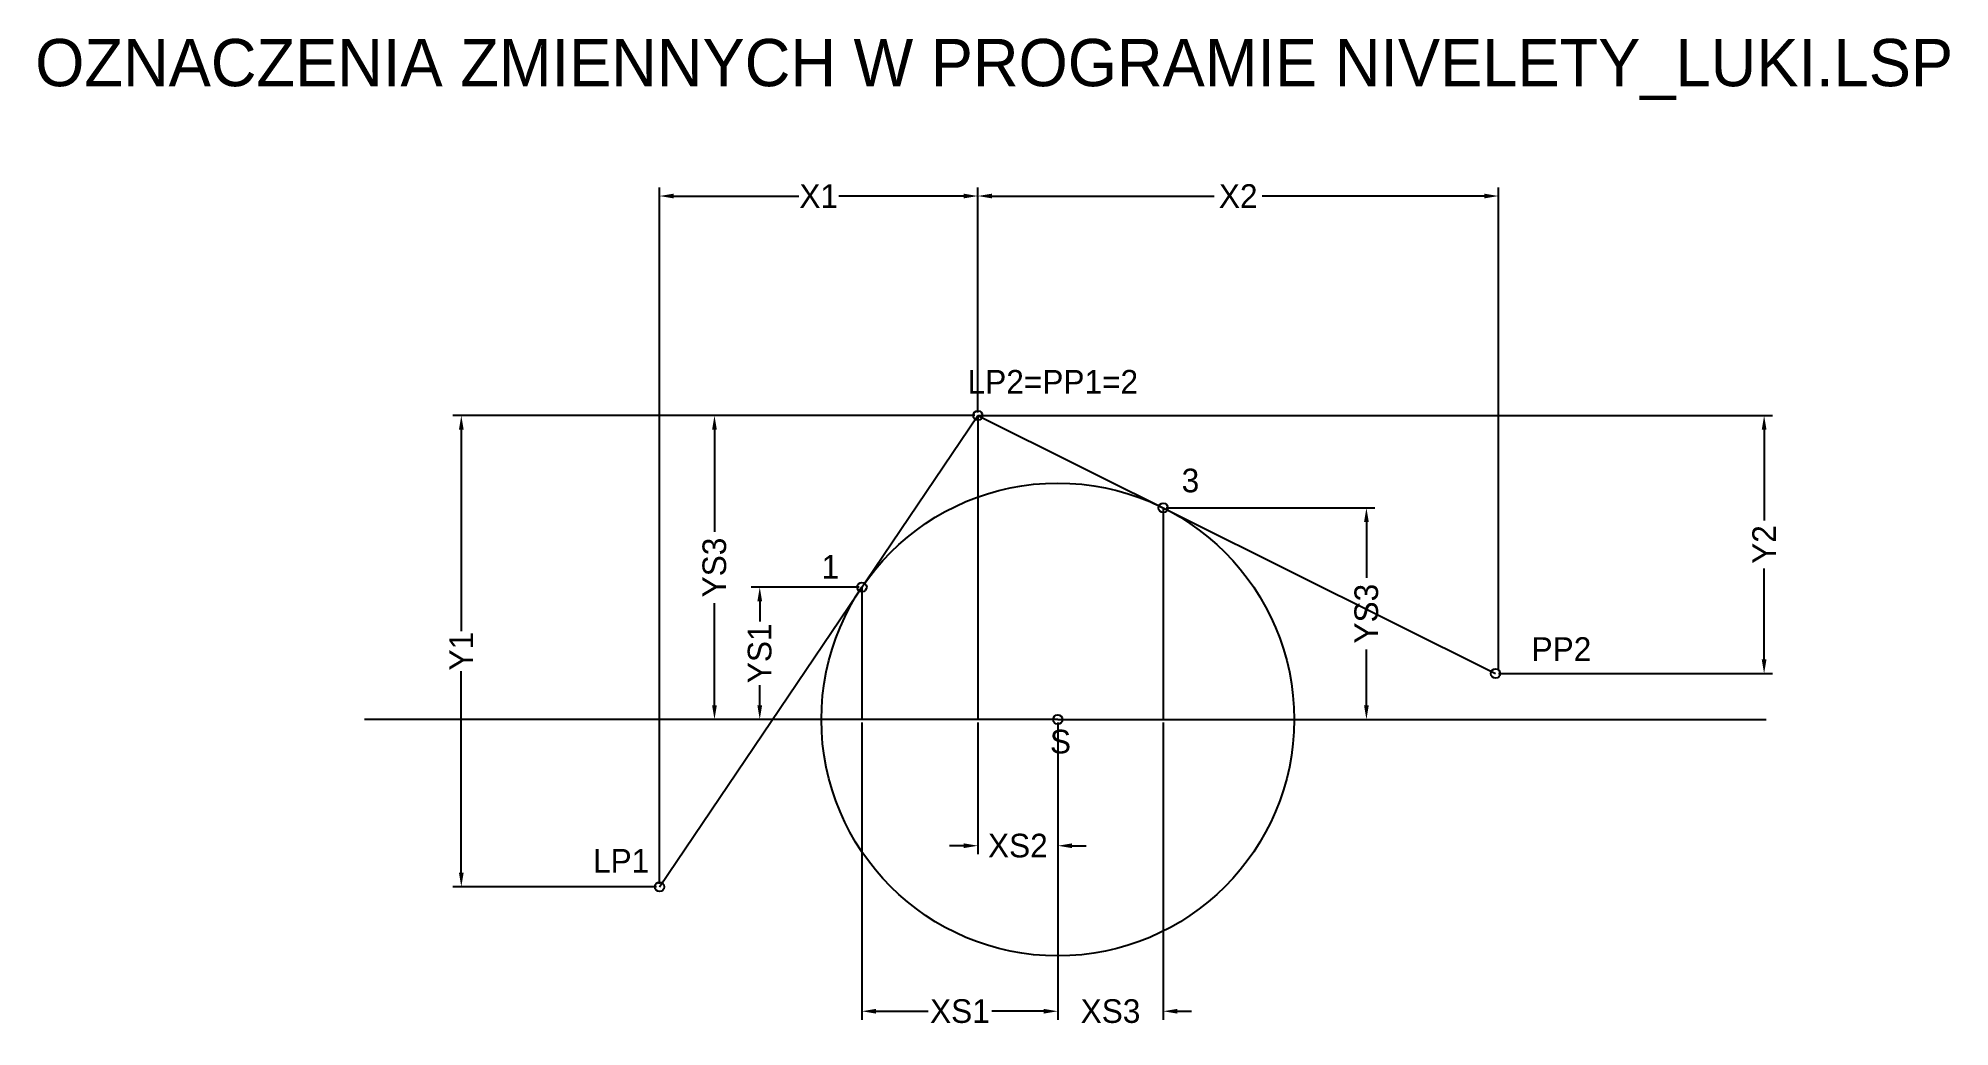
# Model space of a CAD drawing. Extents: x -12.6 to 27.8, y -5.8 to 15.1.
import ezdxf

# ---------------------------------------------------------------- set-up
doc = ezdxf.new("R2010")
doc.units = 0
doc.header["$MEASUREMENT"] = 0
doc.layers.get('0').update_dxf_attribs({"linetype": 'CONTINUOUS'})
doc.layers.get('DEFPOINTS').update_dxf_attribs({"linetype": 'CONTINUOUS'})
doc.dimstyles.new('STANDARD$0', dxfattribs={"dimtxt": 0.5, "dimasz": 0.3, "dimexe": 0.18, "dimexo": 0.0625, "dimgap": 0.09, "dimtad": 0, "dimdec": 4, "dimzin": 0, "dimtxsty": 'STANDARD', "dimcen": 0.09, "dimazin": 3, "dimtfac": 1, "dimtdec": 4, "dimtofl": 0, "dimtmove": 0, "dimatfit": 3, "dimtolj": 1, "dimtzin": 0})

# ---------------------------------------------------------------- blocks, each defined once
blk = doc.blocks.new('*D1')
at = {"color": 0, "linetype": 'BYBLOCK'}
for p, q in [((7.219, 7.098), (-3.826, 7.098)), ((-3.646, 6.798), (-3.646, 2.538)), ((-3.646, -2.569), (-3.646, 1.691)), ((0.484, -2.869), (-3.826, -2.869))]:
    blk.add_line(p, q, dxfattribs=at)
for points in [[(-3.696, 6.798), (-3.596, 6.798), (-3.646, 7.098)], [(-3.696, -2.569), (-3.596, -2.569), (-3.646, -2.869)]]:
    blk.add_solid(points, dxfattribs=at)
at = {"layer": 'DEFPOINTS', "color": 0, "linetype": 'BYBLOCK'}
for p in [(7.282, 7.098), (-3.646, -2.869), (0.547, -2.869)]:
    blk.add_point(p, dxfattribs=at)
at = {"color": 0, "linetype": 'BYBLOCK', "insert": (-3.646, 2.114), "char_height": 0.5, "attachment_point": 5, "rotation": 90}
blk.add_mtext('\\A1;Y1', dxfattribs=at)
blk = doc.blocks.new('*D2')
at = {"color": 0, "linetype": 'BYBLOCK'}
for p, q in [((7.282, 7.098), (24.093, 7.098)), ((23.913, 6.798), (23.913, 4.876)), ((23.913, 1.941), (23.913, 3.863)), ((18.294, 1.641), (24.093, 1.641))]:
    blk.add_line(p, q, dxfattribs=at)
for points in [[(23.863, 6.798), (23.963, 6.798), (23.913, 7.098)], [(23.863, 1.941), (23.963, 1.941), (23.913, 1.641)]]:
    blk.add_solid(points, dxfattribs=at)
at = {"layer": 'DEFPOINTS', "color": 0, "linetype": 'BYBLOCK'}
for p in [(7.219, 7.098), (18.232, 1.641), (23.913, 1.641)]:
    blk.add_point(p, dxfattribs=at)
at = {"color": 0, "linetype": 'BYBLOCK', "insert": (23.913, 4.37), "char_height": 0.5, "attachment_point": 5, "rotation": 90}
blk.add_mtext('\\A1;Y2', dxfattribs=at)
blk = doc.blocks.new('*D3')
at = {"color": 0, "linetype": 'BYBLOCK'}
for p, q in [((0.547, -2.807), (0.547, 11.919)), ((0.847, 11.739), (3.491, 11.739)), ((6.982, 11.739), (4.338, 11.739)), ((7.282, 7.16), (7.282, 11.919))]:
    blk.add_line(p, q, dxfattribs=at)
for points in [[(0.847, 11.789), (0.847, 11.689), (0.547, 11.739)], [(6.982, 11.789), (6.982, 11.689), (7.282, 11.739)]]:
    blk.add_solid(points, dxfattribs=at)
at = {"layer": 'DEFPOINTS', "color": 0, "linetype": 'BYBLOCK'}
for p in [(7.282, 11.739), (7.282, 7.098), (0.547, -2.869)]:
    blk.add_point(p, dxfattribs=at)
at = {"color": 0, "linetype": 'BYBLOCK', "insert": (3.914, 11.739), "char_height": 0.5, "attachment_point": 5}
blk.add_mtext('\\A1;X1', dxfattribs=at)
blk = doc.blocks.new('*D4')
at = {"color": 0, "linetype": 'BYBLOCK'}
for p, q in [((7.282, 7.16), (7.282, 11.919)), ((7.582, 11.739), (12.281, 11.739)), ((17.994, 11.739), (13.295, 11.739)), ((18.294, 1.704), (18.294, 11.919))]:
    blk.add_line(p, q, dxfattribs=at)
for points in [[(7.582, 11.789), (7.582, 11.689), (7.282, 11.739)], [(17.994, 11.789), (17.994, 11.689), (18.294, 11.739)]]:
    blk.add_solid(points, dxfattribs=at)
at = {"layer": 'DEFPOINTS', "color": 0, "linetype": 'BYBLOCK'}
for p in [(18.294, 11.739), (7.282, 7.098), (18.294, 1.641)]:
    blk.add_point(p, dxfattribs=at)
at = {"color": 0, "linetype": 'BYBLOCK', "insert": (12.788, 11.739), "char_height": 0.5, "attachment_point": 5}
blk.add_mtext('\\A1;X2', dxfattribs=at)
blk = doc.blocks.new('*D5')
at = {"color": 0, "linetype": 'BYBLOCK'}
for p, q in [((8.972, 0.607), (8.972, -5.68)), ((11.202, 0.607), (11.202, -5.68)), ((8.672, -5.5), (8.372, -5.5)), ((11.502, -5.5), (11.802, -5.5))]:
    blk.add_line(p, q, dxfattribs=at)
for points in [[(8.672, -5.45), (8.672, -5.55), (8.972, -5.5)], [(11.502, -5.45), (11.502, -5.55), (11.202, -5.5)]]:
    blk.add_solid(points, dxfattribs=at)
at = {"layer": 'DEFPOINTS', "color": 0, "linetype": 'BYBLOCK'}
for p in [(8.972, 0.669), (11.202, 0.669), (11.202, -5.5)]:
    blk.add_point(p, dxfattribs=at)
at = {"color": 0, "linetype": 'BYBLOCK', "insert": (10.087, -5.5), "char_height": 0.5, "attachment_point": 5}
blk.add_mtext('\\A1;XS3', dxfattribs=at)
blk = doc.blocks.new('*D6')
at = {"color": 0, "linetype": 'BYBLOCK'}
for p, q in [((7.282, 0.607), (7.282, -2.18)), ((8.972, 0.544), (8.972, -2.18)), ((6.982, -2), (6.682, -2)), ((9.272, -2), (9.572, -2))]:
    blk.add_line(p, q, dxfattribs=at)
for points in [[(6.982, -1.95), (6.982, -2.05), (7.282, -2)], [(9.272, -1.95), (9.272, -2.05), (8.972, -2)]]:
    blk.add_solid(points, dxfattribs=at)
at = {"layer": 'DEFPOINTS', "color": 0, "linetype": 'BYBLOCK'}
for p in [(7.282, 0.669), (8.972, 0.607), (7.282, -2)]:
    blk.add_point(p, dxfattribs=at)
at = {"color": 0, "linetype": 'BYBLOCK', "insert": (8.127, -2), "char_height": 0.5, "attachment_point": 5}
blk.add_mtext('\\A1;XS2', dxfattribs=at)
blk = doc.blocks.new('*D7')
at = {"color": 0, "linetype": 'BYBLOCK'}
for p, q in [((4.829, 0.607), (4.829, -5.68)), ((8.972, 0.482), (8.972, -5.68)), ((5.129, -5.5), (6.227, -5.5)), ((8.672, -5.5), (7.574, -5.5))]:
    blk.add_line(p, q, dxfattribs=at)
for points in [[(5.129, -5.45), (5.129, -5.55), (4.829, -5.5)], [(8.672, -5.45), (8.672, -5.55), (8.972, -5.5)]]:
    blk.add_solid(points, dxfattribs=at)
at = {"layer": 'DEFPOINTS', "color": 0, "linetype": 'BYBLOCK'}
for p in [(4.829, 0.669), (8.972, 0.544), (4.829, -5.5)]:
    blk.add_point(p, dxfattribs=at)
at = {"color": 0, "linetype": 'BYBLOCK', "insert": (6.901, -5.5), "char_height": 0.5, "attachment_point": 5}
blk.add_mtext('\\A1;XS1', dxfattribs=at)
blk = doc.blocks.new('*D8')
at = {"color": 0, "linetype": 'BYBLOCK'}
for p, q in [((11.265, 5.144), (15.68, 5.144)), ((15.5, 4.844), (15.5, 3.663)), ((15.5, 0.969), (15.5, 2.15)), ((11.265, 0.669), (15.68, 0.669))]:
    blk.add_line(p, q, dxfattribs=at)
for points in [[(15.45, 4.844), (15.55, 4.844), (15.5, 5.144)], [(15.45, 0.969), (15.55, 0.969), (15.5, 0.669)]]:
    blk.add_solid(points, dxfattribs=at)
at = {"layer": 'DEFPOINTS', "color": 0, "linetype": 'BYBLOCK'}
for p in [(11.202, 5.144), (11.202, 0.669), (15.5, 0.669)]:
    blk.add_point(p, dxfattribs=at)
at = {"color": 0, "linetype": 'BYBLOCK', "insert": (15.5, 2.907), "char_height": 0.5, "attachment_point": 5, "rotation": 90}
blk.add_mtext('\\A1;YS3', dxfattribs=at)
blk = doc.blocks.new('*D9')
at = {"color": 0, "linetype": 'BYBLOCK'}
for p, q in [((4.767, 3.469), (2.487, 3.469)), ((2.667, 3.169), (2.667, 2.742)), ((2.667, 0.969), (2.667, 1.395)), ((4.767, 0.669), (2.487, 0.669))]:
    blk.add_line(p, q, dxfattribs=at)
for points in [[(2.617, 3.169), (2.717, 3.169), (2.667, 3.469)], [(2.617, 0.969), (2.717, 0.969), (2.667, 0.669)]]:
    blk.add_solid(points, dxfattribs=at)
at = {"layer": 'DEFPOINTS', "color": 0, "linetype": 'BYBLOCK'}
for p in [(2.667, 3.469), (4.829, 3.469), (4.829, 0.669)]:
    blk.add_point(p, dxfattribs=at)
at = {"color": 0, "linetype": 'BYBLOCK', "insert": (2.667, 2.069), "char_height": 0.5, "attachment_point": 5, "rotation": 90}
blk.add_mtext('\\A1;YS1', dxfattribs=at)
blk = doc.blocks.new('*D10')
at = {"color": 0, "linetype": 'BYBLOCK'}
for p, q in [((7.157, 7.098), (1.529, 7.098)), ((1.709, 6.798), (1.709, 4.64)), ((1.709, 0.969), (1.709, 3.127)), ((4.767, 0.669), (1.529, 0.669))]:
    blk.add_line(p, q, dxfattribs=at)
for points in [[(1.659, 6.798), (1.759, 6.798), (1.709, 7.098)], [(1.659, 0.969), (1.759, 0.969), (1.709, 0.669)]]:
    blk.add_solid(points, dxfattribs=at)
at = {"layer": 'DEFPOINTS', "color": 0, "linetype": 'BYBLOCK'}
for p in [(1.709, 7.098), (7.219, 7.098), (4.829, 0.669)]:
    blk.add_point(p, dxfattribs=at)
at = {"color": 0, "linetype": 'BYBLOCK', "insert": (1.709, 3.883), "char_height": 0.5, "attachment_point": 5, "rotation": 90}
blk.add_mtext('\\A1;YS3', dxfattribs=at)

msp = doc.modelspace()

# ---------------------------------------------------------------- linework, layer by layer
for p, q in [((0.54684, -2.8691), (7.28179, 7.09783)), ((7.28179, 7.09783), (18.23169, 1.6413))]:
    msp.add_line(p, q)
at = {"color": 4}
for p, q in [((7.28179, 7.09783), (7.28179, 0.66906)), ((11.20223, 5.1442), (11.20223, 0.66906)), ((4.82935, 3.4685), (4.82935, 0.66906)), ((8.97219, 0.66906), (-5.69264, 0.66906)), ((8.97219, 0.66906), (23.95699, 0.66906))]:
    msp.add_line(p, q, dxfattribs=at)
for centre in [(7.28179, 7.09783), (11.20223, 5.1442), (4.82935, 3.4685), (18.23169, 1.6413), (8.97219, 0.66906), (0.54684, -2.8691)]:
    msp.add_circle(centre, 0.1)
at = {"color": 1}
msp.add_circle((8.97219, 0.66906), 5, dxfattribs=at)

# ---------------------------------------------------------------- texts
at = {"color": 4}
msp.add_text('OZNACZENIA ZMIENNYCH W PROGRAMIE NIVELETY_LUKI.LSP', height=1, dxfattribs=at).set_placement((-12.65878, 14.0609))
at = {"color": 3}
for s, p in [('LP2=PP1=2', (7.0641, 7.5609)), ('3', (11.59209, 5.47394)), ('1', (3.97288, 3.64786)), ('PP2', (18.99361, 1.90873)), ('S', (8.80564, -0.04779)), ('LP1', (-0.85988, -2.56953))]:
    msp.add_text(s, height=0.5, dxfattribs=at).set_placement(p)

# ---------------------------------------------------------------- dimensions: what is measured, and where the dimension line sits
for base, p1, p2, text, picture, middle in [((7.28179, 11.73913), (0.54684, -2.8691), (7.28179, 7.09783), 'X1', '*D3', (3.91432, 11.73913)), ((18.29419, 11.73913), (7.28179, 7.09783), (18.29419, 1.6413), 'X2', '*D4', (12.78799, 11.73913))]:
    dim = msp.add_linear_dim(base=base, p1=p1, p2=p2, text=text, dimstyle='STANDARD$0', dxfattribs=at)
    dim.commit()
    dim.dimension.update_dxf_attribs({"geometry": picture, "text_midpoint": middle})
for base, p1, p2, text, picture, middle in [((-3.64634, -2.8691), (7.28179, 7.09783), (0.54684, -2.8691), 'Y1', '*D1', (-3.64634, 2.11436)), ((23.91345, 1.6413), (7.21929, 7.09783), (18.23169, 1.6413), 'Y2', '*D2', (23.91345, 4.36957))]:
    dim = msp.add_linear_dim(base=base, p1=p1, p2=p2, angle=90, text=text, dimstyle='STANDARD$0', dxfattribs=at)
    dim.commit()
    dim.dimension.update_dxf_attribs({"geometry": picture, "text_midpoint": middle})
at = {"color": 4}
for base, p1, p2, text, picture, middle in [((1.70888, 7.09783), (4.82935, 0.66906), (7.21929, 7.09783), 'YS3', '*D10', (1.70888, 3.88344)), ((15.5, 0.66906), (11.20223, 5.1442), (11.20223, 0.66906), 'YS3', '*D8', (15.5, 2.90663)), ((2.66673, 3.4685), (4.82935, 0.66906), (4.82935, 3.4685), 'YS1', '*D9', (2.66673, 2.06878))]:
    dim = msp.add_linear_dim(base=base, p1=p1, p2=p2, angle=90, text=text, dimstyle='STANDARD$0', dxfattribs=at)
    dim.commit()
    dim.dimension.update_dxf_attribs({"geometry": picture, "text_midpoint": middle})
for base, p1, p2, text, picture, middle in [((4.82935, -5.5), (8.97219, 0.54406), (4.82935, 0.66906), 'XS1', '*D7', (6.90077, -5.5)), ((7.28179, -2), (8.97219, 0.60656), (7.28179, 0.66906), 'XS2', '*D6', (8.12699, -2)), ((11.20223, -5.5), (8.97219, 0.66906), (11.20223, 0.66906), 'XS3', '*D5', (10.08721, -5.5))]:
    dim = msp.add_linear_dim(base=base, p1=p1, p2=p2, text=text, dimstyle='STANDARD$0', dxfattribs=at)
    dim.commit()
    dim.dimension.update_dxf_attribs({"geometry": picture, "text_midpoint": middle})

doc.saveas('drawing.dxf')
